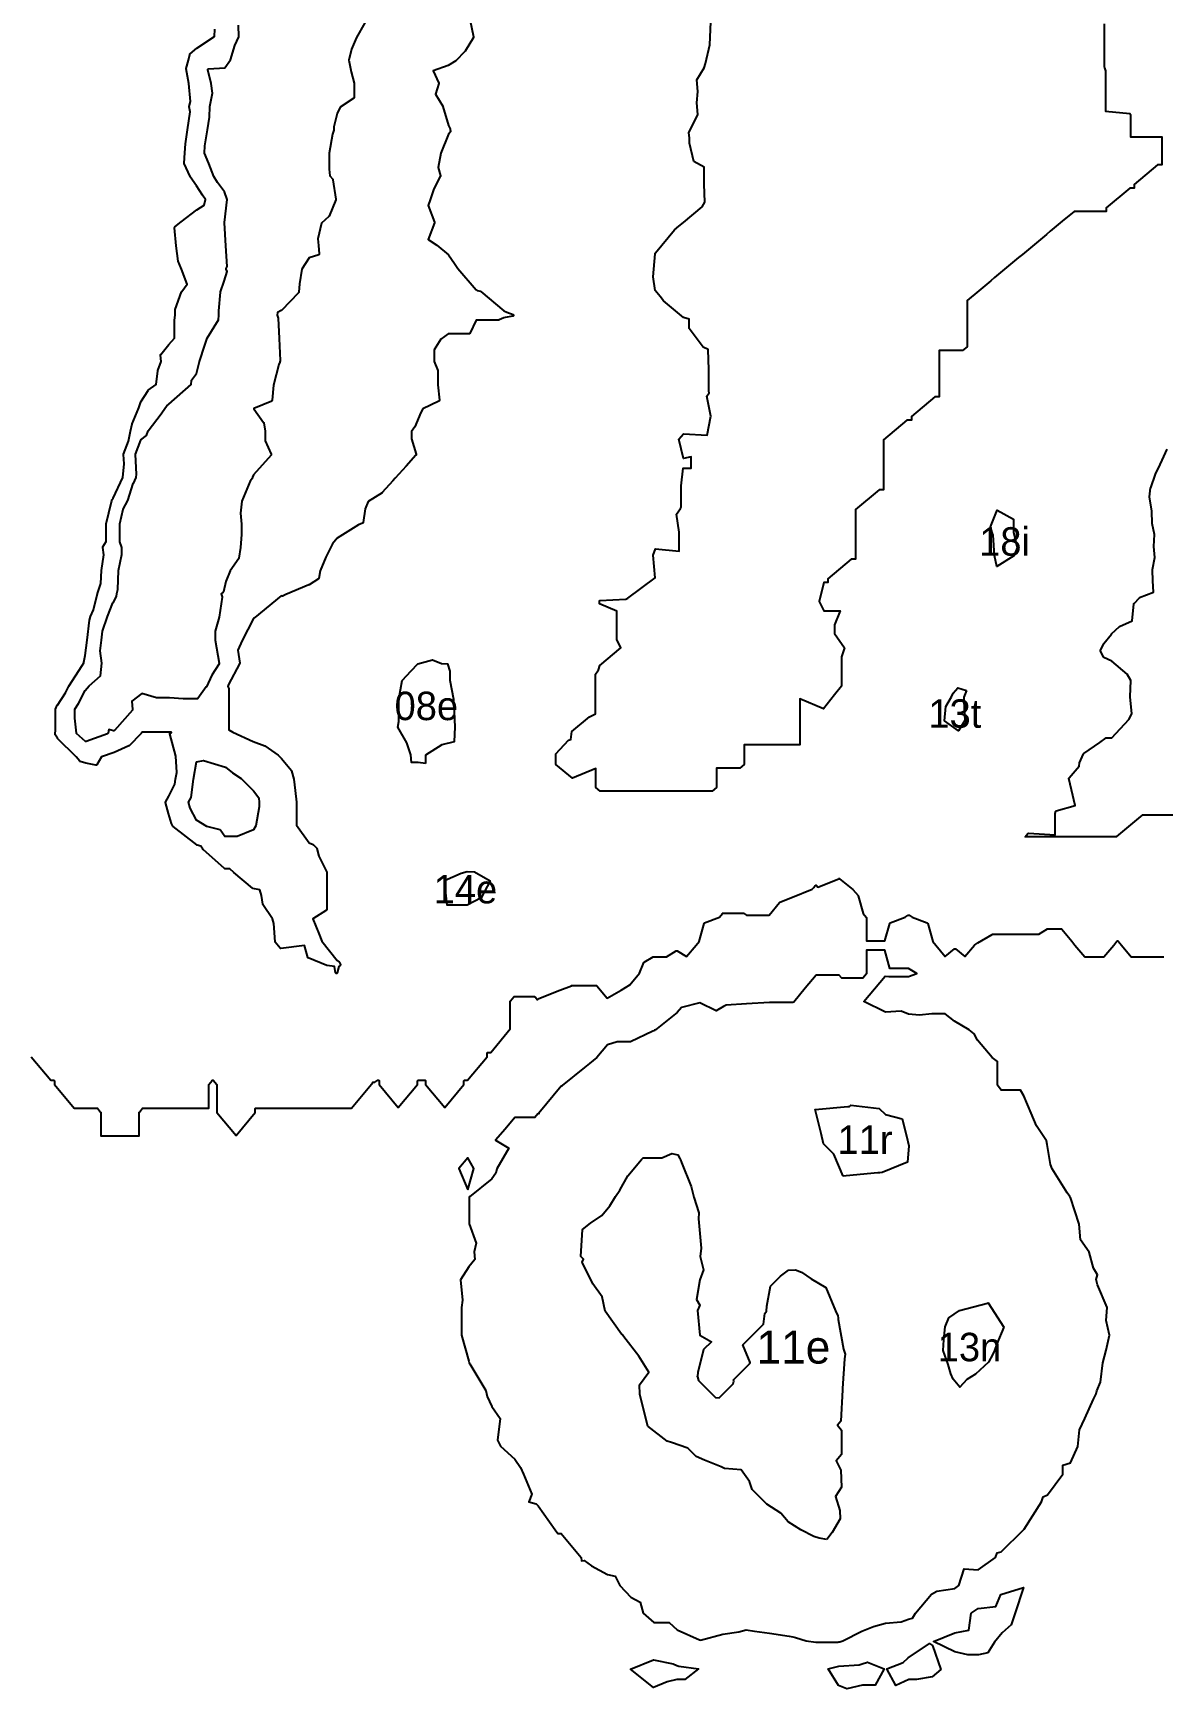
# Model space of a CAD drawing. Header units: millimetres. Extents: x 0 to 500, y 0 to 700.
# Drawn here: x 93.1 to 192.3, y 122.1 to 267.6 of the extents above; entities that cross this region are included whole.
import ezdxf
from ezdxf.enums import TextEntityAlignment as Align

# ---------------------------------------------------------------- set-up
doc = ezdxf.new("R2010")
doc.units = ezdxf.units.MM
doc.layers.add('CORTE', color=1, linetype='Continuous')
doc.layers.add('GRABADO', color=5, linetype='Continuous')

msp = doc.modelspace()

# ---------------------------------------------------------------- linework, layer by layer
at = {"layer": 'CORTE'}
for points in [[(131.45, 268.83), (131.76, 267.28), (131.76, 267.28), (131.76, 267.27), (131.76, 267.27), (131.76, 267.26), (131.76, 267.25), (131.75, 267.25), (131.75, 267.24), (131.75, 267.23), (131.02, 266.03), (131.02, 266.02), (131.01, 266.01), (130.21, 265.18), (130.21, 265.18), (130.21, 265.18), (130.2, 265.17), (129.55, 264.78), (129.54, 264.78), (129.54, 264.78), (128.23, 264.31), (128.71, 263.23), (128.71, 263.22), (128.72, 263.21), (128.72, 263.2), (128.72, 263.2), (128.72, 263.19), (128.72, 263.18), (128.72, 263.18), (128.44, 262.24), (129.06, 261.2), (129.07, 261.19), (129.07, 261.19), (129.07, 261.18), (129.58, 259.49), (129.69, 259.25), (129.7, 259.24), (129.7, 259.24), (129.7, 259.23), (129.72, 259.14), (129.75, 259), (129.75, 258.99), (129.75, 258.99), (129.75, 258.98), (129.75, 258.97), (129.74, 258.97), (129.74, 258.96), (129.74, 258.95), (129.73, 258.94), (129.58, 258.74), (128.9, 257.06), (128.66, 255.82), (128.86, 255.06), (128.86, 255.06), (128.86, 255.05), (128.86, 255.04), (128.86, 255.04), (128.86, 255.03), (128.86, 255.02), (128.85, 255.01), (128.85, 255.01), (128.27, 253.93), (127.95, 252.98), (127.78, 252.48), (128.33, 250.99), (128.33, 250.99), (128.33, 250.98), (128.33, 250.97), (128.33, 250.96), (128.33, 250.96), (128.33, 250.95), (128.33, 250.95), (127.79, 249.49), (128.53, 248.99), (128.53, 248.99), (129.56, 248.14), (129.56, 248.13), (129.57, 248.13), (130.09, 247.37), (130.38, 246.94), (132.01, 245.05), (132.08, 245), (132.38, 244.93), (132.39, 244.93), (132.4, 244.92), (132.41, 244.91), (134.44, 243.22), (134.7, 243.11), (135.25, 242.88), (135.25, 242.88), (135.25, 242.88), (135.26, 242.87), (135.27, 242.87), (135.27, 242.86), (135.28, 242.86), (135.28, 242.85), (135.28, 242.84), (135.29, 242.84), (135.29, 242.83), (135.29, 242.82), (135.29, 242.82), (135.29, 242.81), (135.29, 242.8), (135.29, 242.79), (135.28, 242.79), (135.28, 242.78), (135.28, 242.77), (135.27, 242.77), (135.26, 242.76), (135.26, 242.76), (135.26, 242.75), (135.25, 242.75), (135.24, 242.75), (135.24, 242.74), (135.23, 242.74), (134.55, 242.63), (134.42, 242.61), (134.03, 242.41), (134.02, 242.41), (134.01, 242.41), (134, 242.4), (132, 242.4), (131.44, 241.23), (131.44, 241.23), (131.43, 241.22), (131.43, 241.21), (131.42, 241.21), (131.42, 241.2), (131.41, 241.2), (131.41, 241.2), (131.4, 241.19), (131.39, 241.19), (131.38, 241.19), (129.53, 241.19), (128.89, 240.73), (128.32, 239.78), (128.32, 238.76), (128.63, 237.97), (128.63, 237.97), (128.63, 237.96), (128.63, 237.96), (128.63, 237.95), (128.63, 236.71), (128.77, 235.35), (128.77, 235.34), (128.77, 235.34), (128.77, 235.33), (128.77, 235.32), (128.76, 235.31), (128.76, 235.31), (128.76, 235.3), (128.75, 235.29), (128.74, 235.29), (128.73, 235.28), (128.73, 235.28), (127.32, 234.61), (127.13, 234.29), (126.62, 233.02), (126.62, 233.02), (126.62, 233.01), (126.32, 232.6), (126.32, 231.96), (126.73, 230.61), (126.73, 230.6), (126.73, 230.6), (126.73, 230.59), (126.73, 230.58), (126.73, 230.57), (126.73, 230.56), (126.73, 230.56), (126.72, 230.55), (126.72, 230.54), (126.71, 230.54), (125.84, 229.57), (124.88, 228.5), (124.67, 228.28), (123.74, 227.24), (123.74, 227.23), (123.73, 227.23), (122.5, 226.46), (122.25, 225.81), (122.07, 224.61), (122.07, 224.61), (122.06, 224.6), (122.06, 224.59), (122.06, 224.58), (122.05, 224.58), (122.05, 224.57), (122.04, 224.57), (122.03, 224.56), (122.03, 224.56), (122.02, 224.56), (121.66, 224.41), (119.78, 223.23), (119.38, 222.74), (119.21, 222.4), (118.78, 221.56), (118.3, 220.38), (118.17, 219.7), (118.17, 219.7), (118.17, 219.69), (118.16, 219.68), (118.16, 219.68), (118.15, 219.67), (118.15, 219.66), (118.14, 219.66), (118.14, 219.66), (117.32, 219.15), (117.32, 219.14), (117.31, 219.14), (115.27, 218.29), (115.03, 218.16), (115.03, 218.16), (115.02, 218.15), (115.02, 218.15), (115.01, 218.15), (115, 218.15), (114.99, 218.15), (114.99, 218.15), (114.86, 218.18), (112.56, 216.27), (112.5, 216.21), (112.5, 216.21), (112.5, 216.21), (112.45, 216.18), (111.44, 214.25), (111.06, 213.41), (111.23, 212.26), (111.23, 212.25), (111.23, 212.24), (111.23, 212.23), (111.22, 212.23), (111.22, 212.22), (111.22, 212.21), (110.25, 210.37), (110.18, 210.21), (110.27, 210.03), (110.27, 210.02), (110.27, 210.02), (110.27, 210.01), (110.27, 210), (110.27, 206.39), (110.63, 206.2), (112.42, 205.37), (113.42, 205), (113.43, 205), (114.6, 204.16), (114.61, 204.16), (114.89, 203.88), (114.89, 203.87), (115.78, 202.84), (115.78, 202.84), (115.78, 202.83), (115.79, 202.82), (115.79, 202.82), (115.79, 202.81), (115.97, 202.07), (115.97, 202.07), (116.09, 201.08), (116.22, 200.03), (116.22, 200.02), (116.22, 198.01), (117.33, 196.46), (117.68, 196.31), (117.68, 196.31), (117.69, 196.31), (117.69, 196.3), (117.7, 196.3), (117.99, 195.99), (117.99, 195.99), (118, 195.98), (118, 195.98), (118.01, 195.97), (118.01, 195.96), (118.17, 195.29), (118.86, 193.94), (118.87, 193.93), (118.87, 193.93), (118.87, 193.92), (118.87, 193.91), (118.87, 193.91), (118.87, 190.6), (118.87, 190.6), (118.87, 190.59), (118.87, 190.58), (118.86, 190.57), (118.86, 190.57), (118.86, 190.56), (118.85, 190.55), (118.85, 190.55), (118.84, 190.55), (118.84, 190.54), (117.65, 189.8), (118.17, 188.5), (118.43, 187.83), (119.78, 186.14), (119.98, 185.98), (119.99, 185.97), (119.99, 185.96), (120, 185.96), (120, 185.95), (120.07, 185.78), (120.07, 185.77), (120.07, 185.77), (120.07, 185.76), (120.07, 185.75), (120.07, 185.75), (120.07, 185.74), (120.07, 185.73), (120.07, 185.72), (120.06, 185.72), (120.06, 185.71), (120.06, 185.7), (120.05, 185.7), (119.93, 185.6), (119.8, 185.06), (119.8, 185.05), (119.8, 185.04), (119.79, 185.04), (119.79, 185.03), (119.78, 185.02), (119.78, 185.02), (119.77, 185.02), (119.77, 185.01), (119.76, 185.01), (119.75, 185), (119.75, 185), (119.73, 185), (119.72, 185), (119.71, 185), (119.71, 185), (119.71, 185), (119.7, 185.01), (119.68, 185.01), (119.68, 185.02), (119.67, 185.02), (119.67, 185.03), (119.66, 185.04), (119.66, 185.04), (119.66, 185.05), (119.66, 185.05), (119.65, 185.06), (119.56, 185.6), (118.9, 185.68), (118.9, 185.68), (118.89, 185.68), (118.89, 185.68), (117.25, 186.36), (117.25, 186.36), (117.24, 186.37), (117.23, 186.37), (117.23, 186.38), (117.22, 186.38), (117.22, 186.39), (117.21, 186.4), (117.21, 186.4), (117.21, 186.41), (116.93, 187.46), (114.85, 187.19), (114.84, 187.19), (114.83, 187.19), (114.82, 187.19), (114.82, 187.2), (114.81, 187.2), (114.8, 187.2), (114.79, 187.21), (114.78, 187.22), (114.35, 187.74), (114.34, 187.75), (114.34, 187.76), (114.34, 187.76), (114.33, 187.77), (114.33, 187.78), (114.33, 187.78), (114.23, 189.37), (114.11, 189.8), (113.26, 191.05), (113.26, 191.05), (113.25, 191.06), (113.25, 191.07), (113.25, 191.07), (113.25, 191.08), (113.13, 191.85), (112.98, 192.35), (112.37, 192.47), (112.36, 192.48), (112.35, 192.48), (110.71, 193.85), (110.71, 193.85), (110.35, 194.19), (109.95, 194.19), (109.94, 194.19), (109.93, 194.19), (109.92, 194.2), (109.91, 194.2), (109.91, 194.2), (109.9, 194.21), (109.9, 194.21), (108.01, 195.89), (108, 195.89), (108, 195.9), (107.81, 196.18), (107.48, 196.26), (107.47, 196.27), (107.46, 196.27), (107.46, 196.27), (107.45, 196.28), (105.37, 197.92), (105.36, 197.93), (105.36, 197.93), (105.35, 197.94), (105.35, 197.94), (105.24, 198.16), (105.23, 198.17), (104.98, 199.05), (104.71, 200), (104.71, 200), (104.71, 200.01), (104.71, 200.02), (104.71, 200.03), (104.71, 200.03), (104.71, 200.04), (104.71, 200.05), (104.71, 200.05), (104.99, 200.58), (105.52, 201.63), (105.58, 202.07), (105.58, 202.07), (105.58, 202.07), (105.69, 202.65), (105.61, 204.08), (105.08, 206.04), (105.08, 206.04), (105.07, 206.05), (105.07, 206.06), (105.07, 206.06), (105.08, 206.07), (105.08, 206.08), (105.08, 206.09), (105.08, 206.09), (105.09, 206.1), (105.09, 206.1), (105.1, 206.11), (105.11, 206.12), (105.12, 206.12), (105.12, 206.12), (105.22, 206.16), (105.18, 206.18), (105.05, 206.19), (104.89, 206.19), (102.65, 206.19), (102.57, 206.09), (102.56, 206.08), (101.51, 205), (101.5, 205), (101.5, 204.99), (101.49, 204.99), (100.19, 204.42), (99.09, 204.03), (98.66, 203.32), (98.66, 203.31), (98.65, 203.31), (98.65, 203.3), (98.64, 203.3), (98.63, 203.29), (98.63, 203.29), (98.62, 203.29), (98.61, 203.29), (98.6, 203.28), (98.59, 203.28), (97.7, 203.47), (97.7, 203.47), (97.21, 203.62), (97.2, 203.63), (97.2, 203.63), (97.19, 203.63), (97.18, 203.64), (96.85, 204.04), (95.22, 205.65), (95.21, 205.65), (95.21, 205.66), (95.03, 205.94), (95.03, 205.95), (95.02, 205.96), (95.02, 205.97), (95.02, 205.97), (95, 206.13), (95, 206.13), (95, 206.14), (95, 206.15), (95.03, 206.28), (95.03, 208.17), (95.03, 208.18), (95.03, 208.19), (95.03, 208.2), (95.04, 208.2), (95.2, 208.57), (95.21, 208.57), (95.91, 209.66), (96.21, 210.25), (96.21, 210.25), (97.38, 212.06), (97.53, 212.28), (97.54, 212.34), (97.64, 212.94), (97.83, 214.29), (98.02, 216.02), (98.02, 216.03), (98.02, 216.03), (98.12, 216.35), (98.12, 216.35), (98.38, 216.95), (98.73, 218.38), (98.73, 218.38), (99.04, 219.25), (99.08, 220.4), (99.08, 220.41), (99.3, 221.78), (99.2, 222.42), (99.2, 222.43), (99.2, 222.44), (99.2, 222.45), (99.2, 222.45), (99.21, 222.46), (99.21, 222.47), (99.21, 222.47), (99.49, 222.96), (99.49, 224.48), (99.49, 224.49), (99.49, 224.49), (99.97, 226.43), (99.98, 226.53), (100, 226.6), (100, 226.61), (100, 226.62), (100.01, 226.63), (100.1, 226.75), (100.95, 228.57), (101.07, 229.77), (101.02, 230.59), (101.02, 230.59), (101.02, 230.6), (101.02, 230.61), (101.03, 230.61), (101.46, 231.75), (101.62, 232.64), (101.62, 232.64), (101.78, 233.27), (101.78, 233.28), (102.35, 234.69), (102.54, 235.22), (102.54, 235.23), (102.54, 235.23), (103.17, 236.22), (103.18, 236.23), (103.19, 236.24), (103.19, 236.24), (103.9, 236.74), (104.02, 237.95), (104.02, 237.95), (104.02, 237.96), (104.02, 237.96), (104.32, 238.75), (104.27, 239.32), (104.27, 239.33), (104.27, 239.34), (104.27, 239.34), (104.28, 239.35), (104.28, 239.36), (104.28, 239.37), (104.29, 239.37), (105, 240.26), (105, 240.26), (105.49, 240.81), (105.49, 242.39), (105.49, 242.4), (105.49, 242.4), (105.56, 242.82), (105.56, 243.3), (105.56, 243.31), (105.56, 243.32), (105.57, 243.33), (106.12, 244.88), (106.13, 244.89), (106.13, 244.89), (106.13, 244.9), (106.6, 245.55), (106.12, 246.87), (105.83, 247.57), (105.82, 247.57), (105.82, 247.58), (105.82, 247.58), (105.65, 248.92), (105.65, 248.92), (105.51, 250.52), (105.51, 250.53), (105.51, 250.53), (105.51, 250.54), (105.52, 250.55), (105.52, 250.55), (105.52, 250.56), (105.52, 250.57), (105.53, 250.57), (105.53, 250.58), (106.07, 251.03), (106.07, 251.03), (107.46, 252.1), (107.46, 252.1), (108.11, 252.49), (108.23, 252.99), (107.95, 253.39), (107.95, 253.39), (107.44, 254.2), (106.88, 255), (106.88, 255.01), (106.87, 255.01), (106.36, 256.16), (106.36, 256.17), (106.36, 256.18), (106.36, 256.18), (106.36, 256.19), (106.36, 256.2), (106.4, 257.09), (106.4, 257.09), (106.47, 257.88), (106.47, 257.89), (106.64, 259.13), (106.86, 260.69), (106.8, 261.15), (106.8, 261.16), (106.8, 261.17), (106.8, 261.17), (106.9, 261.6), (106.76, 263.19), (106.53, 264.48), (106.53, 264.49), (106.53, 264.49), (106.53, 264.5), (106.53, 264.51), (106.72, 265.25), (106.84, 265.74), (106.84, 265.75), (106.84, 265.76), (106.85, 265.77), (106.85, 265.78), (106.86, 265.78), (107.45, 266.3), (107.45, 266.3), (109.01, 267.31), (109.05, 267.95)], [(187.18, 268.44), (187.18, 264.68), (187.2, 264.55), (187.29, 264.31), (187.29, 260.76), (189.43, 260.56), (189.47, 260.47), (189.47, 258.5), (191.83, 258.5), (192.24, 258.49), (192.24, 256.03), (191.85, 256.03), (189.79, 254.31), (189.79, 253.99), (189.41, 253.99), (187.35, 252.27), (187.35, 251.95), (184.52, 251.95), (183.49, 251.08), (182.43, 250.21), (182.09, 249.93), (181.04, 249.05), (179.98, 248.17), (179.65, 247.89), (178.6, 247.01), (177.54, 246.13), (177.2, 245.85), (176.15, 244.97), (175.12, 244.12), (175.12, 240.04), (174.73, 239.72), (172.67, 239.72), (172.67, 235.65), (172.29, 235.65), (170.23, 233.93), (170.23, 233.61), (169.84, 233.61), (167.78, 231.89), (167.78, 227.85), (167.78, 227.49), (167.4, 227.49), (165.33, 225.77), (165.33, 223.77), (165.33, 222.01), (165.33, 221.38), (164.95, 221.38), (162.89, 219.66), (162.89, 219.34), (162.54, 219.34), (162.14, 217.67), (162.53, 216.86), (163.98, 216.86), (163.48, 215.61), (163.48, 214.87), (164.36, 213.59), (164.09, 212.81), (164.09, 210.24), (163.47, 209.46), (162.5, 208.25), (160.44, 209.11), (160.44, 205.08), (160.03, 205.08), (159.7, 205.08), (157.59, 205.08), (155.55, 205.08), (155.55, 203.36), (155.17, 203.04), (153.11, 203.04), (153.11, 201.32), (152.72, 201), (142.89, 201), (142.51, 201.32), (142.51, 203), (140.46, 202.14), (139, 203.36), (139, 204.3), (140.12, 205.49), (140.31, 205.56), (140.4, 206.24), (141.95, 207.53), (142.49, 207.8), (142.49, 211.28), (142.7, 211.59), (142.75, 211.66), (142.85, 212.05), (144.71, 213.6), (144.36, 214.34), (144.36, 216.83), (142.84, 217.47), (142.83, 217.68), (142.87, 217.75), (145.15, 217.89), (145.32, 217.98), (147.71, 219.75), (147.54, 221.75), (147.76, 222.3), (149.83, 222.11), (149.83, 223.77), (149.59, 225.34), (149.95, 225.85), (150.02, 225.96), (150.02, 227.85), (150.18, 229.38), (150.88, 229.38), (150.88, 230.38), (150.2, 230.24), (149.79, 231.95), (150.22, 232.4), (152.29, 232.29), (152.6, 233.96), (152.27, 235.73), (152.46, 236.02), (152.44, 236.14), (152.44, 238.04), (152.37, 239.81), (151.95, 240.02), (150.7, 241.65), (150.7, 242.49), (150.22, 242.63), (148.45, 244.1), (148.17, 244.46), (147.73, 245), (147.56, 246.19), (147.71, 248.22), (147.72, 248.27), (147.74, 248.28), (147.74, 248.3), (149.41, 250.32), (149.81, 250.65), (150.2, 250.98), (151.85, 252.35), (152.1, 252.76), (152.02, 254.34), (152.02, 255.84), (151.13, 256.33), (150.75, 257.93), (150.75, 258.41), (150.68, 258.85), (151.46, 260.47), (151.37, 261.5), (151.47, 262.49), (151.37, 263.51), (152.03, 264.56), (152.15, 264.95), (152.53, 266.58), (152.61, 268.6)], [(195.01, 198.9), (190.51, 198.9), (190.36, 198.78), (188.25, 197.02), (188.24, 197.01), (188.22, 197), (188.21, 197), (188.2, 197), (187.82, 197), (182.93, 197), (180.24, 197), (180.47, 197.29), (180.48, 197.3), (180.49, 197.3), (180.49, 197.3), (180.5, 197.31), (180.51, 197.31), (180.53, 197.32), (182.87, 197.18), (182.87, 199.12), (182.88, 199.12), (182.88, 199.13), (182.88, 199.13), (182.9, 199.23), (182.91, 199.23), (182.91, 199.24), (182.91, 199.25), (182.92, 199.26), (182.93, 199.26), (182.94, 199.27), (182.95, 199.28), (184.63, 199.75), (184.3, 201.13), (184.07, 202.11), (184.07, 202.11), (184.07, 202.12), (184.07, 202.12), (184.07, 202.13), (184.07, 202.14), (184.07, 202.15), (184.07, 202.15), (184.08, 202.16), (184.08, 202.17), (184.08, 202.17), (184.97, 203.22), (185, 203.49), (185, 203.49), (185, 203.5), (185, 203.51), (185.35, 204.29), (185.36, 204.29), (185.36, 204.3), (185.36, 204.3), (185.37, 204.31), (185.37, 204.31), (185.38, 204.32), (186.78, 205.29), (187.35, 205.69), (187.36, 205.69), (187.38, 205.7), (187.39, 205.7), (187.83, 205.7), (189.35, 207.31), (189.61, 207.8), (189.44, 209.29), (189.44, 209.3), (189.44, 209.3), (189.52, 210.73), (189.18, 211.29), (187.83, 212.42), (187.15, 212.74), (187.15, 212.75), (187.13, 212.76), (187.12, 212.77), (186.86, 213.35), (186.86, 213.35), (186.85, 213.37), (186.85, 213.38), (186.85, 213.38), (186.85, 213.39), (186.86, 213.4), (186.86, 213.41), (186.86, 213.41), (187.15, 213.96), (187.15, 213.97), (187.81, 214.81), (187.81, 214.82), (188.52, 215.48), (188.52, 215.48), (188.53, 215.48), (188.53, 215.49), (189.64, 215.97), (189.77, 217.47), (189.77, 217.47), (189.77, 217.47), (189.78, 217.48), (189.78, 217.5), (189.79, 217.5), (190.26, 218.01), (190.26, 218.01), (190.27, 218.01), (190.28, 218.02), (191.49, 218.5), (191.45, 219.49), (191.41, 220.47), (191.41, 220.48), (191.41, 220.48), (191.61, 221.53), (191.52, 222.5), (191.52, 222.5), (191.52, 222.5), (191.59, 223.56), (191.39, 224.52), (191.39, 224.52), (191.39, 224.53), (191.36, 225.6), (191.16, 226.87), (191.16, 226.87), (191.16, 226.88), (191.16, 226.88), (191.25, 227.65), (191.25, 227.66), (191.26, 227.67), (191.67, 228.86), (191.67, 228.86), (192.1, 229.71), (192.25, 230.08), (192.69, 231.05)], [(92.91, 177.68), (94.63, 175.62), (94.88, 175.62), (94.89, 175.62), (94.91, 175.61), (94.92, 175.6), (94.93, 175.6), (94.93, 175.59), (94.94, 175.58), (94.94, 175.57), (94.95, 175.57), (94.95, 175.56), (94.95, 175.55), (94.95, 175.54), (94.95, 175.24), (96.67, 173.17), (98.67, 173.17), (98.69, 173.17), (98.7, 173.17), (98.71, 173.16), (98.71, 173.16), (98.72, 173.16), (98.73, 173.15), (99.01, 172.81), (99.01, 172.81), (99.02, 172.8), (99.02, 172.79), (99.02, 172.79), (99.02, 172.78), (99.02, 172.77), (99.02, 172.77), (99.02, 170.73), (102.39, 170.73), (102.39, 172.76), (102.39, 172.77), (102.39, 172.78), (102.4, 172.79), (102.4, 172.79), (102.4, 172.8), (102.41, 172.81), (102.69, 173.15), (102.69, 173.15), (102.7, 173.16), (102.71, 173.16), (102.71, 173.16), (102.72, 173.17), (102.73, 173.17), (102.74, 173.17), (108.51, 173.17), (108.51, 175.21), (108.51, 175.22), (108.51, 175.22), (108.51, 175.23), (108.51, 175.24), (108.51, 175.24), (108.52, 175.25), (108.8, 175.59), (108.81, 175.6), (108.81, 175.6), (108.82, 175.61), (108.84, 175.62), (108.85, 175.62), (108.86, 175.62), (108.86, 175.62), (108.88, 175.62), (108.9, 175.61), (108.91, 175.6), (108.91, 175.6), (109.2, 175.26), (109.2, 175.25), (109.21, 175.24), (109.21, 175.24), (109.21, 175.23), (109.21, 175.22), (109.21, 175.22), (109.21, 175.21), (109.21, 173.1), (109.21, 172.79), (110.9, 170.77), (112.58, 172.79), (112.58, 173.1), (112.58, 173.11), (112.58, 173.11), (112.59, 173.12), (112.59, 173.13), (112.59, 173.13), (112.59, 173.14), (112.6, 173.15), (112.61, 173.16), (112.62, 173.16), (112.63, 173.17), (112.64, 173.17), (112.65, 173.17), (121.05, 173.17), (122.79, 175.26), (122.93, 175.42), (122.93, 175.43), (122.94, 175.43), (122.95, 175.44), (122.96, 175.45), (122.97, 175.45), (122.98, 175.45), (123.11, 175.45), (123.36, 175.61), (123.37, 175.61), (123.38, 175.62), (123.39, 175.62), (123.4, 175.62), (123.41, 175.62), (123.42, 175.62), (123.43, 175.61), (123.44, 175.61), (123.45, 175.61), (123.46, 175.6), (123.46, 175.6), (123.46, 175.59), (123.47, 175.58), (123.47, 175.57), (123.48, 175.57), (123.48, 175.56), (123.48, 175.55), (123.48, 175.54), (123.48, 175.24), (125.16, 173.22), (126.85, 175.24), (126.85, 175.54), (126.85, 175.55), (126.85, 175.56), (126.85, 175.57), (126.85, 175.57), (126.86, 175.58), (126.86, 175.59), (126.87, 175.6), (126.88, 175.6), (126.89, 175.61), (126.9, 175.62), (126.91, 175.62), (126.92, 175.62), (127.49, 175.62), (127.5, 175.62), (127.52, 175.61), (127.53, 175.6), (127.54, 175.6), (127.54, 175.59), (127.54, 175.59), (127.55, 175.58), (127.55, 175.57), (127.55, 175.57), (127.55, 175.56), (127.56, 175.55), (127.56, 175.55), (127.56, 175.24), (129.24, 173.22), (130.92, 175.24), (130.92, 175.54), (130.92, 175.55), (130.93, 175.56), (130.93, 175.57), (130.93, 175.57), (130.93, 175.58), (130.94, 175.59), (130.94, 175.6), (130.95, 175.6), (130.96, 175.61), (130.98, 175.62), (130.99, 175.62), (131.24, 175.62), (132.96, 177.68), (132.96, 177.99), (132.96, 178), (132.96, 178), (132.97, 178.01), (132.97, 178.02), (132.97, 178.02), (132.97, 178.03), (132.98, 178.04), (132.99, 178.05), (133, 178.06), (133.01, 178.06), (133.02, 178.06), (133.03, 178.06), (133.28, 178.06), (135, 180.13), (135, 180.43), (135, 182.55), (135, 182.55), (135, 182.56), (135, 182.57), (135.01, 182.57), (135.01, 182.58), (135.01, 182.59), (135.3, 182.93), (135.31, 182.94), (135.31, 182.94), (135.32, 182.95), (135.33, 182.95), (135.33, 182.95), (135.34, 182.95), (135.35, 182.96), (137.12, 182.96), (137.13, 182.95), (137.14, 182.95), (137.15, 182.95), (137.16, 182.94), (137.16, 182.94), (137.17, 182.93), (137.4, 182.69), (137.48, 182.77), (137.48, 182.77), (137.49, 182.78), (137.5, 182.78), (139.36, 183.53), (139.36, 183.53), (140.36, 183.92), (140.37, 183.93), (140.37, 183.93), (142.56, 183.93), (142.58, 183.92), (142.6, 183.92), (142.6, 183.91), (142.61, 183.9), (143.52, 182.81), (144.73, 183.54), (145.49, 184), (146.36, 185.03), (146.74, 185.95), (146.74, 185.96), (146.75, 185.96), (146.75, 185.97), (146.76, 185.98), (147.54, 186.45), (147.55, 186.45), (147.57, 186.46), (147.58, 186.46), (148.72, 186.46), (149.58, 186.98), (149.59, 186.98), (149.59, 186.98), (149.61, 186.99), (149.62, 186.99), (149.62, 186.99), (149.63, 186.99), (149.65, 186.98), (149.65, 186.98), (149.66, 186.98), (150.48, 186.48), (151.32, 187.49), (151.59, 187.81), (152.02, 189.38), (152.03, 189.38), (152.03, 189.39), (152.03, 189.4), (152.04, 189.4), (152.04, 189.41), (152.05, 189.41), (152.05, 189.42), (152.06, 189.42), (152.07, 189.43), (153.37, 189.95), (153.64, 190.26), (153.64, 190.27), (153.65, 190.28), (153.66, 190.28), (153.67, 190.29), (153.69, 190.29), (153.69, 190.29), (155.45, 190.29), (155.46, 190.29), (155.46, 190.29), (155.47, 190.29), (155.49, 190.29), (155.49, 190.28), (155.75, 190.12), (157.74, 190.12), (158.66, 191.24), (158.67, 191.24), (158.67, 191.25), (158.68, 191.25), (158.69, 191.26), (159.78, 191.7), (161.52, 192.39), (161.65, 192.54), (161.79, 192.71), (161.79, 192.71), (161.8, 192.72), (161.81, 192.73), (161.81, 192.73), (161.82, 192.73), (161.83, 192.74), (161.85, 192.74), (161.86, 192.74), (161.88, 192.73), (161.88, 192.73), (161.89, 192.73), (161.9, 192.72), (161.9, 192.71), (161.9, 192.71), (162.01, 192.58), (163.85, 193.32), (163.86, 193.33), (163.88, 193.33), (163.89, 193.33), (163.91, 193.33), (163.92, 193.32), (163.93, 193.32), (165.1, 192.38), (165.1, 192.38), (165.1, 192.38), (165.55, 191.85), (165.55, 191.84), (165.55, 191.84), (165.56, 191.83), (165.56, 191.82), (165.99, 190.25), (166.26, 189.93), (166.26, 189.93), (166.27, 189.92), (166.27, 189.91), (166.27, 189.9), (166.28, 189.9), (166.28, 189.89), (166.28, 189.88), (166.28, 187.85), (167.9, 187.85), (168.33, 189.38), (168.33, 189.38), (168.33, 189.39), (168.34, 189.4), (168.34, 189.4), (168.35, 189.41), (168.35, 189.41), (168.36, 189.42), (168.37, 189.42), (168.37, 189.43), (169.69, 189.95), (169.96, 190.11), (169.97, 190.12), (169.98, 190.12), (169.99, 190.12), (170, 190.12), (170, 190.12), (170.02, 190.12), (170.03, 190.12), (170.04, 190.11), (170.31, 189.95), (171.63, 189.43), (171.64, 189.42), (171.65, 189.41), (171.66, 189.4), (171.66, 189.4), (171.67, 189.39), (171.67, 189.38), (171.67, 189.38), (172.11, 187.81), (172.37, 187.49), (173.21, 186.49), (174.03, 187.15), (174.04, 187.15), (174.04, 187.15), (174.05, 187.16), (174.06, 187.16), (174.07, 187.16), (174.08, 187.16), (174.09, 187.16), (174.1, 187.16), (174.11, 187.15), (174.12, 187.15), (174.12, 187.15), (174.94, 186.49), (175.78, 187.49), (175.78, 187.49), (175.79, 187.5), (175.8, 187.5), (176.08, 187.67), (177.34, 188.43), (177.34, 188.43), (177.35, 188.44), (177.36, 188.44), (177.37, 188.44), (181.43, 188.44), (182.19, 188.9), (182.2, 188.9), (182.21, 188.9), (182.22, 188.91), (183.39, 188.91), (183.41, 188.9), (183.42, 188.9), (183.43, 188.9), (183.43, 188.89), (183.44, 188.89), (183.44, 188.88), (184.32, 187.82), (184.6, 187.49), (185.46, 186.46), (187.14, 186.46), (188.01, 187.49), (188.29, 187.82), (188.29, 187.83), (188.3, 187.83), (188.3, 187.84), (188.31, 187.84), (188.33, 187.85), (188.34, 187.85), (188.35, 187.85), (188.36, 187.85), (188.37, 187.84), (188.38, 187.84), (188.39, 187.83), (188.39, 187.83), (188.4, 187.82), (188.68, 187.49), (189.54, 186.46), (192.4, 186.46)]]:
    msp.add_lwpolyline(points, dxfattribs=at)
for points in [[(179.52, 222.4), (179.23, 221.68), (177.75, 220.76), (177.52, 221.72), (177.41, 223.49), (177.32, 223.75), (177.17, 224.23), (177.76, 225.7), (179.19, 224.91), (179.19, 223.78), (179.52, 222.4)], [(127.56, 203.43), (126.9, 203.52), (126.33, 203.52), (126.26, 204.19), (125.92, 205.27), (125.12, 206.63), (125.2, 207.13), (125.2, 209.1), (125.49, 210.74), (126.28, 211.59), (126.87, 212.21), (128.16, 212.56), (128.96, 212.22), (129.48, 212.19), (129.69, 211.55), (129.69, 210.75), (130.01, 209.1), (130.07, 207.91), (130.13, 206.65), (130.06, 205.33), (128.98, 205.07), (127.56, 204.16), (127.56, 203.43)], [(175.08, 209.85), (174.85, 209.26), (174.85, 208.91), (174.92, 207.21), (174.37, 206.32), (173.14, 207.2), (173.26, 208.45), (173.75, 209.31), (173.9, 209.63), (174.32, 210.08), (175.08, 209.85)], [(131.2, 193.95), (131.84, 193.92), (133.22, 193.14), (132.44, 191.65), (131.22, 191), (129.44, 191), (129.21, 193.16), (130.67, 193.8), (131.2, 193.95)], [(161.85, 126.24), (163.77, 126.24), (163.87, 126.27), (163.95, 126.27), (164.21, 126.37), (165.89, 127.21), (166.9, 127.61), (167.95, 127.9), (169.33, 128.03), (169.98, 128.26), (170.33, 128.36), (170.59, 128.79), (171.99, 130.46), (172.48, 130.71), (174.04, 130.96), (174.39, 131.23), (174.88, 132.69), (176.09, 132.59), (177.61, 133.68), (177.76, 134.1), (178.11, 134.18), (180.09, 136.12), (180.1, 136.15), (180.13, 136.18), (181.67, 138.56), (181.8, 139.02), (182.18, 139.17), (183.55, 141), (183.55, 141.79), (184.21, 141.99), (184.85, 143.44), (185.01, 144.9), (185.47, 145.89), (186.24, 147.58), (186.47, 148.05), (186.52, 148.33), (186.86, 149.09), (187.06, 150.77), (187.33, 151.9), (187.64, 153.2), (187.33, 154.51), (187.42, 155.63), (186.58, 157.65), (186.48, 158.09), (186.57, 158.5), (186.23, 159.11), (185.85, 160.5), (185.09, 161.59), (184.98, 162.97), (184.2, 165.31), (184.17, 165.35), (184.15, 165.39), (183.92, 165.72), (182.6, 167.84), (182.45, 168.2), (182.15, 169.97), (182.1, 170.29), (181.22, 171.6), (180.75, 172.73), (180.12, 174.25), (179.82, 174.74), (178.11, 174.74), (177.79, 175.18), (177.79, 177.27), (177.33, 177.6), (176.05, 179.13), (175.76, 179.7), (175.3, 180.04), (174.03, 180.8), (173.21, 181.46), (172.04, 181.46), (170.95, 181.33), (169.98, 181.42), (169.33, 181.68), (167.95, 181.59), (166.06, 182.52), (167.93, 184.77), (168.26, 184.72), (169.99, 184.72), (170.71, 185), (169.98, 185.44), (168.34, 185.44), (167.9, 187.03), (166.28, 187.03), (166.28, 184.96), (165.96, 184.58), (164.13, 184.58), (163.87, 184.86), (163.84, 184.85), (161.88, 184.85), (160.91, 183.69), (159.91, 182.48), (159.82, 182.45), (157.79, 182.45), (157.77, 182.45), (157.76, 182.45), (155.74, 182.32), (153.95, 182.2), (153.73, 182.08), (153.08, 181.71), (151.65, 182.4), (150.05, 182.01), (149.67, 181.56), (147.76, 180.03), (147.66, 180), (147.63, 179.95), (147.52, 179.92), (145.56, 178.98), (144.39, 178.98), (143.55, 178.73), (142.61, 177.6), (141.95, 177.07), (141.51, 176.73), (139.55, 175.16), (139.51, 175.1), (139.48, 175.09), (137.51, 172.73), (137.49, 172.66), (137.43, 172.65), (137.14, 172.35), (135.39, 172.35), (134.54, 171.32), (133.71, 170.34), (134.87, 169.64), (133.82, 167.84), (133.72, 167.44), (133.37, 166.95), (131.4, 165.38), (131.39, 165.36), (131.39, 162.99), (132, 161.31), (131.81, 160.53), (131.89, 159.87), (131.34, 159.21), (130.63, 158.07), (130.81, 156.29), (130.72, 155.64), (130.72, 154.88), (130.72, 153.21), (131.35, 150.94), (131.39, 150.81), (131.39, 150.77), (131.44, 150.68), (132.86, 148.34), (132.97, 147.83), (133.38, 146.95), (134.12, 145.88), (133.86, 143.99), (134.15, 143.46), (135.41, 142.33), (135.9, 141.59), (136.15, 141), (136.89, 139.23), (136.62, 138.58), (137.27, 138.4), (137.45, 138.22), (138.95, 136.12), (139.16, 135.78), (139.47, 135.78), (141.22, 133.67), (141.26, 133.39), (141.49, 133.41), (142.14, 132.94), (143.53, 132.18), (144.2, 132.03), (144.62, 131.23), (145.59, 130.2), (146.41, 129.76), (146.66, 128.78), (147.61, 127.97), (148.94, 127.97), (149.66, 127.32), (151.63, 126.44), (151.67, 126.43), (151.7, 126.42), (153.68, 126.95), (155.08, 127.14), (155.73, 127.33), (156.46, 127.22), (157.78, 127.02), (159.49, 126.77), (159.83, 126.72), (160.06, 126.65), (160.99, 126.37), (161.85, 126.24)], [(164.25, 167.19), (163.42, 169.13), (162.52, 170.03), (162.3, 170.92), (161.77, 173.03), (164.64, 173.29), (164.8, 173.3), (164.92, 173.41), (167.41, 173.14), (167.96, 172.59), (169.43, 172.23), (169.79, 170.74), (170.01, 169.86), (169.88, 168.42), (167.68, 167.51), (167.47, 167.49), (167.28, 167.47), (164.5, 167.22), (164.25, 167.19)], [(131.26, 165.99), (131.78, 167.86), (131.27, 168.79), (130.49, 167.86), (131.26, 165.99)], [(162.81, 135.27), (162.14, 135.39), (161.65, 135.53), (160.53, 136.1), (159.42, 136.8), (158.76, 137.56), (157.54, 138.37), (156.25, 139.66), (156.02, 140.35), (155.28, 141.38), (153.81, 141.51), (153.51, 141.64), (152.07, 142.24), (151.34, 142.54), (150.59, 143.29), (149.15, 143.77), (148.77, 143.9), (147.07, 145.23), (146.67, 146.84), (146.37, 148.02), (146.35, 148.85), (147.17, 149.96), (146.3, 151.37), (144.96, 153.07), (144.85, 153.25), (144.8, 153.28), (144.76, 153.31), (143.32, 155.32), (143.06, 156.58), (142.26, 157.71), (141.31, 159.62), (141.42, 159.89), (141.19, 160.12), (141.35, 162.51), (142.04, 163.06), (143.05, 163.73), (143.73, 164.57), (144.23, 165.41), (144.61, 165.95), (145.32, 167.2), (146.51, 168.64), (146.67, 168.79), (148.31, 168.79), (149.2, 169.18), (149.72, 169.06), (149.89, 168.74), (149.94, 168.61), (150.03, 168.37), (150.9, 166.27), (151.11, 165.35), (151.56, 163.95), (151.53, 163.43), (151.65, 162.14), (151.77, 160.85), (151.69, 160.12), (151.96, 158.96), (151.64, 158.07), (151.36, 156.35), (151.64, 155.85), (151.45, 155.39), (151.64, 153.21), (152.66, 152.63), (151.98, 151.95), (151.48, 149.94), (151.44, 149.61), (151.42, 149.58), (151.45, 149.55), (151.54, 149.23), (153.03, 147.74), (153.35, 147.71), (154.58, 148.94), (154.64, 149.18), (154.6, 149.3), (156.03, 150.72), (156.06, 150.81), (155.42, 152.36), (157.24, 154.18), (157.37, 155.12), (157.49, 155.33), (157.53, 155.75), (157.86, 157.52), (158.73, 158.39), (159.44, 158.91), (160.04, 158.94), (160.58, 158.75), (161.43, 158.16), (162.72, 157.39), (163.56, 155.34), (163.76, 154.92), (163.79, 154.75), (163.79, 154.6), (164.28, 151.98), (164.42, 151.55), (164.36, 151.13), (164.18, 148.54), (164.17, 148.43), (164.18, 148.41), (164.03, 145.67), (163.74, 145.32), (164.08, 144.86), (164.09, 142.73), (163.63, 142.17), (164.03, 141.36), (164.1, 139.85), (163.57, 139.03), (163.96, 137.82), (163.98, 137.09), (163.28, 135.88), (162.81, 135.27)], [(178.34, 153.93), (177.73, 152.46), (177.54, 151.86), (177.4, 151.53), (177, 150.83), (175.87, 149.79), (175.11, 149.32), (174.5, 148.63), (173.89, 149.36), (173.7, 149.82), (173.45, 150.64), (173.03, 151.88), (173.08, 152.81), (173.21, 153.94), (173.51, 154.74), (174.47, 155.39), (176.92, 156.03), (176.98, 156.04), (178.34, 153.93)]]:
    msp.add_lwpolyline(points, close=True, dxfattribs=at)
at = {"layer": 'GRABADO'}
msp.add_lwpolyline([(122.23, 268.53), (121.5, 267.24), (121.06, 266.2), (120.82, 265.23), (121.01, 264.22), (121.28, 263.21), (121.28, 263.21), (121.28, 263.2), (121.28, 261.96), (121.28, 261.96), (121.28, 261.95), (121.28, 261.94), (121.27, 261.94), (121.27, 261.93), (121.27, 261.92), (121.26, 261.91), (121.26, 261.91), (121.25, 261.91), (121.25, 261.9), (120.05, 261.11), (119.8, 260.54), (119.5, 259.37), (119.5, 259.12), (119.5, 259.11), (119.5, 259.1), (119.49, 259.1), (119.37, 258.74), (119.08, 257.08), (119.08, 255.65), (119.13, 255.08), (119.4, 254.77), (119.4, 254.76), (119.41, 254.75), (119.41, 254.75), (119.41, 254.74), (119.41, 254.73), (119.68, 253.02), (119.68, 253.01), (119.68, 253.01), (119.68, 253), (119.68, 252.99), (119.68, 252.98), (119.08, 251.54), (119.07, 251.53), (119.07, 251.52), (119.06, 251.52), (119.06, 251.51), (118.4, 250.93), (118.09, 249.53), (118.15, 248.94), (118.22, 248.22), (118.22, 248.21), (118.22, 248.21), (118.22, 248.2), (118.22, 248.19), (118.21, 248.18), (118.21, 248.17), (118.2, 248.17), (118.2, 248.16), (118.19, 248.15), (118.18, 248.15), (118.17, 248.14), (118.17, 248.14), (117.33, 247.88), (116.68, 246.87), (116.48, 245.58), (116.42, 244.85), (116.42, 244.84), (116.42, 244.83), (116.41, 244.82), (116.41, 244.81), (116.4, 244.81), (116.4, 244.8), (114.89, 243.25), (114.89, 243.25), (114.88, 243.24), (114.87, 243.24), (114.56, 243.06), (114.51, 242.82), (114.59, 242.57), (114.59, 242.57), (114.59, 242.56), (114.59, 242.56), (114.69, 240.78), (114.79, 238.85), (114.79, 238.84), (114.79, 238.83), (114.78, 238.83), (114.76, 238.72), (114.75, 238.72), (114.75, 238.71), (114.66, 238.51), (114.19, 236.69), (114.08, 235.35), (114.07, 235.35), (114.07, 235.34), (114.07, 235.33), (114.07, 235.33), (114.06, 235.32), (114.06, 235.31), (114.06, 235.31), (114.05, 235.3), (114.04, 235.29), (112.46, 234.64), (112.46, 234.61), (113.33, 233.4), (113.33, 233.4), (113.34, 233.39), (113.34, 233.38), (113.34, 233.37), (113.47, 232.64), (113.47, 232.63), (113.47, 232.63), (113.47, 231.8), (113.99, 230.62), (113.99, 230.61), (113.99, 230.6), (113.99, 230.6), (113.99, 230.59), (113.99, 230.58), (113.99, 230.58), (113.99, 230.57), (113.99, 230.57), (113.99, 230.56), (113.98, 230.55), (113.98, 230.55), (113.98, 230.54), (112.45, 228.79), (112.36, 228.61), (112.35, 228.54), (112.35, 228.53), (112.35, 228.53), (112.34, 228.52), (112.34, 228.51), (112.15, 228.26), (111.4, 226.49), (111.3, 225.44), (111.38, 224.48), (111.38, 224.47), (111.38, 223.57), (111.38, 223.56), (111.3, 222.43), (111.3, 222.43), (111.16, 221.47), (111.16, 221.46), (111.16, 221.45), (111.15, 221.45), (110.39, 220.36), (110.02, 219.42), (109.79, 218.53), (109.79, 218.52), (109.79, 218.52), (109.78, 218.51), (109.78, 218.5), (109.78, 218.5), (109.77, 218.49), (109.6, 218.34), (109.67, 218.09), (109.67, 218.09), (109.67, 218.08), (109.67, 218.07), (109.67, 218.06), (109.43, 216.31), (109.43, 216.3), (109.07, 215.06), (109.07, 214.29), (109.19, 213.61), (109.42, 212.26), (109.42, 212.25), (109.42, 212.24), (109.42, 212.24), (109.42, 212.23), (109.42, 212.22), (109.42, 212.22), (109.41, 212.21), (108.78, 211.2), (108.3, 210.17), (108.29, 210.17), (107.56, 209.16), (107.55, 209.15), (107.55, 209.15), (107.54, 209.15), (107.53, 209.14), (107.53, 209.14), (107.52, 209.14), (107.51, 209.13), (107.5, 209.13), (106.25, 209.13), (105.05, 209.2), (103.93, 209.2), (103.92, 209.2), (103.91, 209.2), (102.62, 209.59), (101.74, 208.92), (101.82, 208.18), (101.82, 208.17), (101.82, 208.16), (101.82, 208.16), (101.82, 208.15), (101.81, 208.14), (101.81, 208.13), (101.8, 208.12), (100.22, 206.34), (100.21, 206.33), (100.21, 206.33), (100.2, 206.32), (100.19, 206.32), (100.19, 206.32), (100.17, 206.31), (100.16, 206.31), (100.15, 206.31), (100.15, 206.31), (100.14, 206.31), (99.74, 206.43), (99.66, 206.11), (99.66, 206.11), (99.65, 206.1), (99.65, 206.09), (99.65, 206.09), (99.64, 206.08), (99.64, 206.08), (99.63, 206.07), (99.63, 206.07), (99.62, 206.06), (99.61, 206.06), (97.74, 205.36), (97.73, 205.36), (97.73, 205.36), (97.72, 205.36), (97.71, 205.36), (97.7, 205.36), (97.69, 205.36), (97.68, 205.37), (97.67, 205.37), (96.9, 206.08), (96.9, 206.08), (96.89, 206.09), (96.88, 206.1), (96.88, 206.11), (96.88, 206.12), (96.74, 207.41), (96.74, 207.42), (96.74, 208.17), (96.74, 208.18), (96.74, 208.18), (96.74, 208.19), (96.74, 208.2), (96.75, 208.2), (96.75, 208.21), (97.07, 208.7), (97.65, 209.85), (97.65, 209.86), (97.66, 209.86), (98.01, 210.26), (98.01, 210.26), (99, 211.15), (99, 211.15), (99.1, 212.25), (98.96, 213.33), (98.96, 213.34), (98.96, 213.34), (98.96, 213.35), (99.09, 214.29), (99.17, 215.06), (99.17, 215.06), (99.17, 215.07), (99.6, 216.35), (99.6, 216.35), (100.09, 217.55), (100.1, 217.56), (100.4, 218.12), (100.42, 218.37), (100.42, 218.37), (100.43, 218.38), (100.51, 218.72), (100.59, 220.4), (100.59, 220.41), (100.86, 221.8), (100.88, 222.42), (100.7, 222.91), (100.69, 222.92), (100.69, 222.93), (100.69, 224.48), (100.69, 224.48), (100.69, 224.49), (100.99, 225.78), (100.99, 225.79), (100.99, 225.8), (100.99, 225.8), (101.41, 226.54), (101.88, 228.03), (101.89, 228.04), (102.14, 228.57), (102.16, 228.86), (102.06, 230.59), (102.06, 230.59), (102.06, 230.6), (102.07, 230.61), (102.07, 230.61), (102.54, 231.85), (102.54, 231.86), (102.55, 231.87), (102.55, 231.88), (103.03, 232.27), (103.17, 232.66), (103.17, 232.66), (103.17, 232.67), (103.17, 232.67), (104.34, 234.16), (104.72, 234.71), (104.82, 234.86), (104.82, 234.86), (104.82, 234.86), (104.83, 234.87), (105.01, 235), (106.96, 236.74), (106.99, 237.08), (106.99, 237.08), (106.99, 237.09), (106.99, 237.1), (106.99, 237.1), (106.99, 237.11), (107, 237.11), (107.43, 237.71), (107.69, 238.76), (107.69, 238.76), (108.16, 240.19), (108.37, 240.8), (108.37, 240.81), (109.37, 242.42), (109.4, 242.82), (109.4, 243.21), (109.4, 243.21), (109.54, 244.86), (109.54, 244.87), (109.54, 244.88), (109.87, 245.83), (110.11, 246.68), (110.05, 246.87), (110.05, 246.87), (110.04, 246.88), (110.04, 246.89), (110.04, 246.9), (110.04, 246.91), (110.05, 246.91), (110.05, 246.92), (110.13, 247.12), (110.01, 248.93), (109.89, 250.94), (109.89, 250.94), (109.88, 250.95), (109.88, 250.96), (109.88, 250.96), (109.88, 250.97), (109.88, 250.98), (109.88, 250.98), (110.13, 253), (109.88, 253.67), (109.28, 254.5), (109.28, 254.5), (108.96, 255.01), (108.96, 255.01), (108.96, 255.02), (108.5, 256.16), (108.14, 257.06), (108.14, 257.06), (108.14, 257.07), (108.14, 257.08), (108.14, 257.08), (108.17, 257.71), (108.17, 257.72), (108.4, 259.13), (108.56, 260.22), (108.61, 261.16), (108.61, 261.17), (108.84, 262.34), (108.73, 263.18), (108.42, 264.39), (108.42, 264.39), (108.42, 264.4), (108.42, 264.41), (108.42, 264.41), (108.42, 264.42), (108.43, 264.43), (108.43, 264.44), (108.44, 264.45), (108.44, 264.45), (108.45, 264.46), (108.45, 264.46), (108.46, 264.47), (108.47, 264.47), (108.48, 264.48), (109.91, 264.56), (110.42, 265.27), (110.81, 266.52), (110.81, 266.52), (111.16, 267.29), (111.11, 268.3)], dxfattribs=at)
for points in [[(109.52, 197.6), (108.33, 197.91), (107.44, 198.47), (106.88, 199.53), (106.73, 200.03), (106.95, 200.44), (107.16, 202.07), (107.43, 203.58), (108.05, 203.71), (109.98, 203.11), (110.58, 202.61), (111.35, 202.12), (112.45, 201.04), (112.9, 200.41), (112.93, 200.02), (112.93, 199.62), (112.63, 197.96), (112.44, 197.62), (111.01, 197.03), (109.91, 197.03), (109.52, 197.6)], [(175.47, 128.79), (176.09, 129.19), (177.64, 129.36), (178.1, 130.44), (180.09, 131.04), (179.32, 128.72), (179, 127.76), (178.21, 127.05), (177.54, 126.25), (176.94, 125.29), (176.12, 125.13), (175.19, 125.13), (174.05, 125.4), (172.17, 126.3), (174.05, 127.06), (175.27, 127.3), (175.47, 128.79)], [(172.1, 125.96), (172.81, 123.83), (172.07, 123.19), (170.69, 122.96), (170.02, 122.96), (168.87, 122.44), (168.07, 123.89), (169.51, 124.46), (169.95, 124.85), (171.82, 126.13), (172.1, 125.96)], [(149.64, 124.18), (149.81, 124.14), (151.52, 123.9), (150.33, 122.95), (149.63, 122.95), (148.78, 122.75), (147.57, 122.26), (145.56, 123.87), (147.57, 124.68), (149.3, 124.34), (149.64, 124.18)], [(165.9, 124.33), (166.38, 124.48), (167.85, 123.89), (167.06, 122.46), (165.93, 122.46), (164.55, 122.13), (163.84, 122.42), (162.91, 123.9), (163.87, 124.13), (165.65, 124.24), (165.9, 124.33)]]:
    msp.add_lwpolyline(points, close=True, dxfattribs=at)

# ---------------------------------------------------------------- texts
for s, height, p in [('18i', 2.5, (178.42, 222.95)), ('08e', 2.5, (127.62, 208.5)), ('13t', 2.5, (174.05, 207.83)), ('14e', 2.5, (131.06, 192.4)), ('11r', 2.5, (166.16, 170.39)), ('11e', 2.903, (159.87, 152.17)), ('13n', 2.5, (175.34, 152.17))]:
    msp.add_text(s, height=height, dxfattribs=at).set_placement(p, align=Align.MIDDLE_CENTER)

doc.saveas('drawing.dxf')
